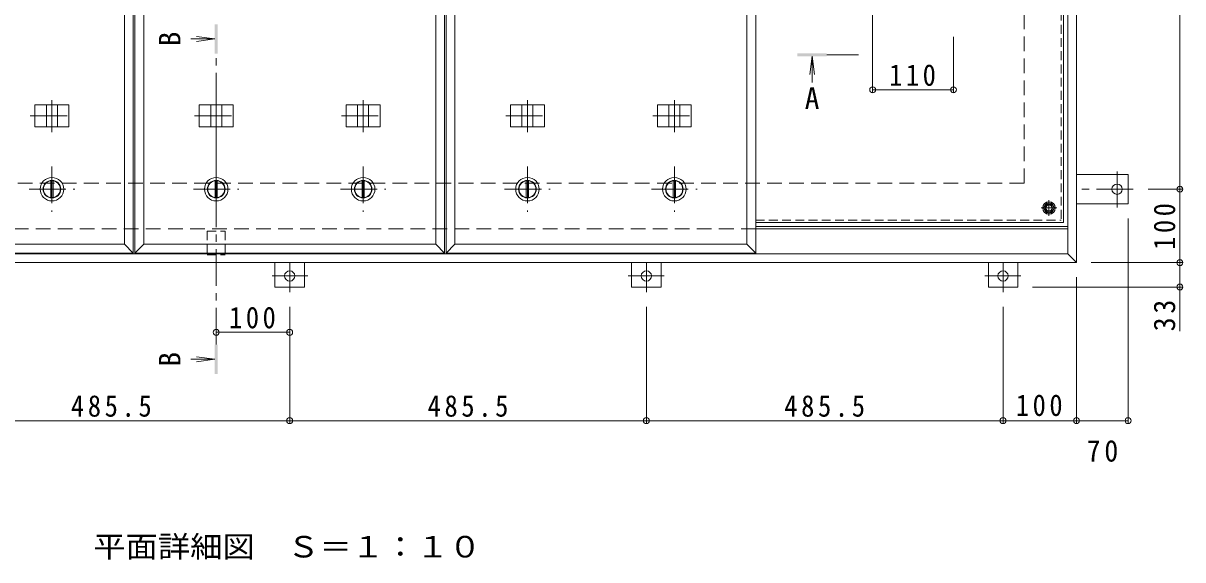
# Model space of a CAD drawing. Units: millimetres at full size, sheet at 1:10. Extents: x -2685 to 2789, y -1962 to 1706.
# Drawn here: x -1696 to -118, y -332 to 399 of the extents above; entities that cross this region are included whole.
import ezdxf
from ezdxf.enums import TextEntityAlignment as Align

# ---------------------------------------------------------------- set-up
doc = ezdxf.new("R2010")
doc.units = ezdxf.units.MM
doc.header["$LTSCALE"] = 10
doc.header["$PDMODE"] = 32
doc.header["$PDSIZE"] = 8
for name, pattern in [('CHAIN1', [8, 5, -1, 1, -1]), ('DASHED1', [1.8, 1.2, -0.6]), ('DASHED2', [3, 2, -1])]:
    doc.linetypes.add(name, pattern=pattern)
for name, color, linetype, lineweight in [('0-1_躯体', 2, 'DASHED2', 9), ('0-2_仕上', 4, 'Continuous', 9), ('0-3_建具', 4, 'Continuous', 9), ('0-4_その他', 7, 'Continuous', 9), ('0-5_寸法', 7, 'Continuous', 9), ('0-6_ハッチ', 6, 'Continuous', 9), ('0-7_021', 5, 'Continuous', 5), ('0-A_061', 3, 'CHAIN1', 9), ('0-B_062', 2, 'Continuous', 9), ('0-C_084', 2, 'Continuous', 9), ('0-E_090', 3, 'Continuous', 9), ('0-F_092', 7, 'Continuous', 9)]:
    doc.layers.add(name, color=color, linetype=linetype, lineweight=lineweight)
doc.styles.add('ＭＳ ゴシック', font='')
doc.styles.get('ＭＳ ゴシック').set_extended_font_data('MS Gothic')

msp = doc.modelspace()

# ---------------------------------------------------------------- linework, layer by layer
at = {"layer": '0-1_躯体'}
for p, q in [((-333.54, 180.92), (-333.54, 780.92)), ((-2333.54, 180.92), (-333.54, 180.92)), ((-699.17, 118.92), (-2392.54, 118.92))]:
    msp.add_line(p, q, dxfattribs=at)
at = {"layer": '0-1_躯体', "linetype": 'Continuous'}
msp.add_line((-274.54, 118.92), (-699.17, 118.92), dxfattribs=at)
at = {"layer": '0-2_仕上'}
for p, q in [((-1546.42, 85.92), (-1546.42, 875.92)), ((-1544.29, 85.92), (-1544.29, 875.92)), ((-1122.79, 85.92), (-1122.79, 875.92)), ((-1120.67, 85.92), (-1120.67, 875.92)), ((-699.17, 85.92), (-699.17, 875.92)), ((-1558.42, 97.92), (-1558.42, 863.92)), ((-1134.79, 97.92), (-1134.79, 863.92)), ((-711.17, 97.92), (-711.17, 863.92)), ((-1435.54, 377.46), (-1460.33, 380.73)), ((-1435.54, 377.46), (-1468.31, 377.46)), ((-1435.54, 377.46), (-1460.33, 374.2)), ((-622.43, 354.04), (-625.7, 329.26)), ((-622.43, 354.04), (-619.17, 329.26)), ((-622.43, 354.04), (-622.43, 318.44)), ((-1435.54, -58.73), (-1468.31, -58.73)), ((-1435.54, -58.73), (-1460.33, -55.47)), ((-1435.54, -58.73), (-1460.33, -61.99))]:
    msp.add_line(p, q, dxfattribs=at)
at = {"layer": '0-2_仕上', "linetype": 'CHAIN1'}
for p, q in [((-1433.54, -38.73), (-1433.54, 357.46)), ((-559.43, 356.04), (-602.43, 356.04))]:
    msp.add_line(p, q, dxfattribs=at)
at = {"layer": '0-2_仕上'}
for points in [[(-1532.29, 97.92), (-1532.29, 863.92), (-1544.29, 875.92)], [(-1108.67, 97.92), (-1108.67, 863.92), (-1120.67, 875.92)], [(-1955.92, 97.92), (-1967.92, 85.92), (-1546.42, 85.92)], [(-1955.92, 97.92), (-1558.42, 97.92), (-1546.42, 85.92)], [(-1532.29, 97.92), (-1544.29, 85.92), (-1122.79, 85.92)], [(-1532.29, 97.92), (-1134.79, 97.92), (-1122.79, 85.92)], [(-1108.67, 97.92), (-1120.67, 85.92), (-699.17, 85.92)], [(-1108.67, 97.92), (-711.17, 97.92), (-699.17, 85.92)]]:
    msp.add_lwpolyline(points, dxfattribs=at)
for points in [[(-1431.54, 397.46), (-1435.54, 397.46), (-1431.54, 357.46), (-1435.54, 357.46)], [(-642.43, 354.04), (-642.43, 358.04), (-602.43, 354.04), (-602.43, 358.04)], [(-1435.54, -78.73), (-1431.54, -78.73), (-1435.54, -38.73), (-1431.54, -38.73)]]:
    msp.add_solid(points, dxfattribs=at)
at = {"layer": '0-3_建具', "color": 2}
for p, q in [((-262.54, 72.92), (-262.54, 888.92)), ((-274.54, 84.92), (-274.54, 876.92)), ((-274.54, 118.92), (-699.17, 118.92)), ((-274.54, 84.92), (-2392.54, 84.92)), ((-262.54, 72.92), (-274.54, 84.92)), ((-262.54, 72.92), (-2404.54, 72.92))]:
    msp.add_line(p, q, dxfattribs=at)
at = {"layer": '0-3_建具'}
for p, q in [((-1680.26, 257.92), (-1680.26, 287.92)), ((-1680.26, 287.92), (-1634.08, 287.92)), ((-1664.67, 257.92), (-1664.67, 287.92)), ((-1649.67, 257.92), (-1649.67, 287.92)), ((-1634.08, 257.92), (-1634.08, 287.92)), ((-1456.63, 257.92), (-1456.63, 287.92)), ((-1456.63, 287.92), (-1410.46, 287.92)), ((-1441.04, 257.92), (-1441.04, 287.92)), ((-1426.04, 257.92), (-1426.04, 287.92)), ((-1410.46, 257.92), (-1410.46, 287.92)), ((-1256.63, 257.92), (-1256.63, 287.92)), ((-1256.63, 287.92), (-1210.46, 287.92)), ((-1241.04, 257.92), (-1241.04, 287.92)), ((-1226.04, 257.92), (-1226.04, 287.92)), ((-1210.46, 257.92), (-1210.46, 287.92)), ((-1033.01, 257.92), (-1033.01, 287.92)), ((-1033.01, 287.92), (-986.83, 287.92)), ((-1017.42, 257.92), (-1017.42, 287.92)), ((-1002.42, 257.92), (-1002.42, 287.92)), ((-986.83, 257.92), (-986.83, 287.92)), ((-833.01, 257.92), (-833.01, 287.92)), ((-833.01, 287.92), (-786.83, 287.92)), ((-817.42, 257.92), (-817.42, 287.92)), ((-802.42, 257.92), (-802.42, 287.92)), ((-786.83, 257.92), (-786.83, 287.92)), ((-1680.26, 257.92), (-1634.08, 257.92)), ((-1456.63, 257.92), (-1410.46, 257.92)), ((-1256.63, 257.92), (-1210.46, 257.92)), ((-1033.01, 257.92), (-986.83, 257.92)), ((-833.01, 257.92), (-786.83, 257.92))]:
    msp.add_line(p, q, dxfattribs=at)
at = {"layer": '0-3_建具', "linetype": 'CHAIN1'}
for p, q in [((-1657.17, 250.81), (-1657.17, 294.04)), ((-1433.54, 250.81), (-1433.54, 294.04)), ((-1233.54, 250.81), (-1233.54, 294.04)), ((-1009.92, 250.81), (-1009.92, 294.04)), ((-809.92, 250.81), (-809.92, 294.04)), ((-1686.58, 272.92), (-1627.76, 272.92)), ((-1462.95, 272.92), (-1404.13, 272.92)), ((-1262.95, 272.92), (-1204.13, 272.92)), ((-1039.33, 272.92), (-980.51, 272.92)), ((-839.33, 272.92), (-780.51, 272.92))]:
    msp.add_line(p, q, dxfattribs=at)
at = {"layer": '0-5_寸法'}
msp.add_line((-121.82, 39.72), (-121.82, -20.62), dxfattribs=at)
at = {"layer": '0-5_寸法', "linetype": 'DASHED1'}
for points in [[(-1445.84, 115.72), (-1421.24, 115.72), (-1421.24, 83.72)], [(-1445.84, 115.72), (-1445.84, 83.72), (-1421.24, 83.72)]]:
    msp.add_lwpolyline(points, dxfattribs=at)
at = {"layer": '0-6_ハッチ'}
for p, q in [((-699.17, 121.92), (-274.54, 121.92)), ((-699.17, 118.92), (-274.54, 118.92))]:
    msp.add_line(p, q, dxfattribs=at)
at = {"layer": '0-7_021'}
for radius in [5, 4.19]:
    msp.add_circle((-300.04, 147.42), radius, dxfattribs=at)
at = {"layer": '0-A_061', "linetype": 'DASHED1'}
for p in [(-283.24, 504.68), (-699.17, 130.62)]:
    msp.add_line(p, (-283.24, 130.62), dxfattribs=at)
at = {"layer": '0-A_061', "linetype": 'Continuous'}
for q in [(-280.04, 503.44), (-699.17, 127.42)]:
    msp.add_line((-280.04, 127.42), q, dxfattribs=at)
at = {"layer": '0-A_061'}
for p, q in [((-300.04, 136.74), (-300.04, 158.1)), ((-289.36, 147.42), (-310.72, 147.42))]:
    msp.add_line(p, q, dxfattribs=at)
at = {"layer": '0-B_062'}
for p, q in [((-307.54, 147.42), (-303.79, 153.92)), ((-303.79, 153.92), (-296.3, 153.92)), ((-292.54, 147.42), (-296.3, 153.92)), ((-292.54, 147.42), (-296.3, 140.92))]:
    msp.add_line(p, q, dxfattribs=at)
msp.add_lwpolyline([(-307.54, 147.42), (-303.79, 140.92), (-296.3, 140.92)], dxfattribs=at)
for radius in [8.5, 6.5]:
    msp.add_circle((-300.04, 147.42), radius, dxfattribs=at)
at = {"layer": '0-C_084', "linetype": 'CHAIN1'}
for p, q in [((-1657.17, 203.92), (-1657.17, 141.92)), ((-1433.54, 203.92), (-1433.54, 141.92)), ((-1233.54, 203.92), (-1233.54, 141.92)), ((-1009.92, 203.92), (-1009.92, 141.92)), ((-809.92, 203.92), (-809.92, 141.92)), ((-1688.17, 172.92), (-1626.17, 172.92)), ((-1464.54, 172.92), (-1402.54, 172.92)), ((-1264.54, 172.92), (-1202.54, 172.92)), ((-1040.92, 172.92), (-978.92, 172.92)), ((-840.92, 172.92), (-778.92, 172.92))]:
    msp.add_line(p, q, dxfattribs=at)
at = {"layer": '0-C_084'}
for p, q in [((-1658.67, 161.52), (-1658.67, 184.33)), ((-1655.67, 161.52), (-1655.67, 184.33)), ((-1435.04, 161.52), (-1435.04, 184.33)), ((-1432.04, 161.52), (-1432.04, 184.33)), ((-1235.04, 161.52), (-1235.04, 184.33)), ((-1232.04, 161.52), (-1232.04, 184.33)), ((-1011.42, 161.52), (-1011.42, 184.33)), ((-1008.42, 161.52), (-1008.42, 184.33)), ((-811.42, 161.52), (-811.42, 184.33)), ((-808.42, 161.52), (-808.42, 184.33))]:
    msp.add_line(p, q, dxfattribs=at)
for centre, radius in [((-1657.17, 172.92), 16), ((-1657.17, 172.92), 12), ((-1657.17, 172.92), 11.5), ((-1433.54, 172.92), 16), ((-1433.54, 172.92), 12), ((-1433.54, 172.92), 11.5), ((-1233.54, 172.92), 16), ((-1233.54, 172.92), 12), ((-1233.54, 172.92), 11.5), ((-1009.92, 172.92), 16), ((-1009.92, 172.92), 12), ((-1009.92, 172.92), 11.5), ((-809.92, 172.92), 16), ((-809.92, 172.92), 12), ((-809.92, 172.92), 11.5)]:
    msp.add_circle(centre, radius, dxfattribs=at)
at = {"layer": '0-E_090'}
for p, q in [((-262.54, 192.92), (-192.34, 192.92)), ((-192.34, 152.92), (-192.34, 192.92)), ((-262.54, 152.92), (-192.34, 152.92)), ((-1353.54, 72.92), (-1353.54, 39.72)), ((-1313.54, 72.92), (-1313.54, 39.72)), ((-868.04, 72.92), (-868.04, 39.72)), ((-828.04, 72.92), (-828.04, 39.72)), ((-382.54, 72.92), (-382.54, 39.72)), ((-342.54, 72.92), (-342.54, 39.72)), ((-1313.54, 39.72), (-1353.54, 39.72)), ((-868.04, 39.72), (-828.04, 39.72)), ((-382.54, 39.72), (-342.54, 39.72))]:
    msp.add_line(p, q, dxfattribs=at)
at = {"layer": '0-E_090', "linetype": 'CHAIN1'}
for p, q in [((-207.34, 148.08), (-207.34, 196.97)), ((-185.18, 172.92), (-262.54, 172.92)), ((-1333.54, 32.57), (-1333.54, 72.72)), ((-848.04, 32.57), (-848.04, 72.72)), ((-362.54, 32.57), (-362.54, 72.72)), ((-1308.7, 54.72), (-1357.59, 54.72)), ((-872.88, 54.72), (-824, 54.72)), ((-387.38, 54.72), (-338.5, 54.72))]:
    msp.add_line(p, q, dxfattribs=at)
at = {"layer": '0-E_090'}
for centre in [(-207.34, 172.92), (-1333.54, 54.72), (-848.04, 54.72), (-362.54, 54.72)]:
    msp.add_circle(centre, 7, dxfattribs=at)
at = {"layer": '0-F_092'}
for p, q in [((-121.82, 788.92), (-121.82, 172.92)), ((-540.04, 305.27), (-540.04, 410.42)), ((-430.04, 305.27), (-430.04, 380.54)), ((-430.04, 308.27), (-540.04, 308.27)), ((-118.82, 172.92), (-165.18, 172.92)), ((-121.82, 172.92), (-121.82, 72.92)), ((-192.34, -145.32), (-192.34, 132.92)), ((-118.82, 72.92), (-242.54, 72.92)), ((-121.82, 72.92), (-121.82, 39.72)), ((-262.54, -145.32), (-262.54, 52.92)), ((-118.82, 39.72), (-322.54, 39.72)), ((-1333.54, -145.32), (-1333.54, 12.57)), ((-848.04, -145.32), (-848.04, 12.57)), ((-362.54, -145.32), (-362.54, 12.57)), ((-1333.54, -21.96), (-1433.54, -21.96)), ((-1819.04, -142.32), (-1333.54, -142.32)), ((-1333.54, -142.32), (-848.04, -142.32)), ((-848.04, -142.32), (-362.54, -142.32)), ((-362.54, -142.32), (-262.54, -142.32)), ((-262.54, -142.32), (-192.34, -142.32))]:
    msp.add_line(p, q, dxfattribs=at)
for p in [(-540.04, 308.27), (-430.04, 308.27), (-121.82, 172.92), (-121.82, 72.92), (-121.82, 39.72), (-1433.54, -21.96), (-1333.54, -21.96), (-1333.54, -142.32), (-848.04, -142.32), (-362.54, -142.32), (-262.54, -142.32), (-192.34, -142.32)]:
    msp.add_point(p, dxfattribs=at)

# ---------------------------------------------------------------- texts
at = {"layer": '0-4_その他', "color": 2, "style": 'ＭＳ ゴシック', "width": 1.1}
msp.add_text('平面詳細図\u3000Ｓ＝１：１０', height=29.33, dxfattribs=at).set_placement((-1601.04, -337.39), align=Align.BOTTOM_LEFT)
at = {"layer": '0-5_寸法', "color": 2, "style": 'ＭＳ ゴシック'}
for p in [(-1473.41, 367.46), (-1473.41, -68.73)]:
    msp.add_text('B', height=29.33, rotation=90, dxfattribs=at).set_placement(p, align=Align.BOTTOM_LEFT)
msp.add_text('A', height=29.33, dxfattribs=at).set_placement((-632.43, 273.34), align=Align.BOTTOM_LEFT)
at = {"layer": '0-F_092', "color": 2, "char_height": 29.33, "attachment_point": 7, "style": 'ＭＳ ゴシック'}
for s, insert in [('\\T1.27;\\W0.9;110', (-517.54, 313.27)), ('\\T1.27;\\W0.9;100', (-1416.04, -16.96)), ('\\T1.28;\\W0.9;485.5', (-1631.29, -137.32)), ('\\T1.28;\\W0.9;485.5', (-1145.79, -137.32)), ('\\T1.28;\\W0.9;485.5', (-660.29, -137.32)), ('\\T1.27;\\W0.9;100', (-345.04, -136.32)), ('\\T1.27;\\W0.95;70', (-248.69, -198.5))]:
    msp.add_mtext(s, dxfattribs=dict(at, insert=insert))
at = {"layer": '0-F_092', "color": 2, "char_height": 29.33, "attachment_point": 7, "rotation": 90, "style": 'ＭＳ ゴシック'}
for s, insert in [('\\T1.27;\\W0.9;100', (-127.82, 90.42)), ('\\T1.27;\\W0.95;33', (-127.82, -20.62))]:
    msp.add_mtext(s, dxfattribs=dict(at, insert=insert))

doc.saveas('drawing.dxf')
